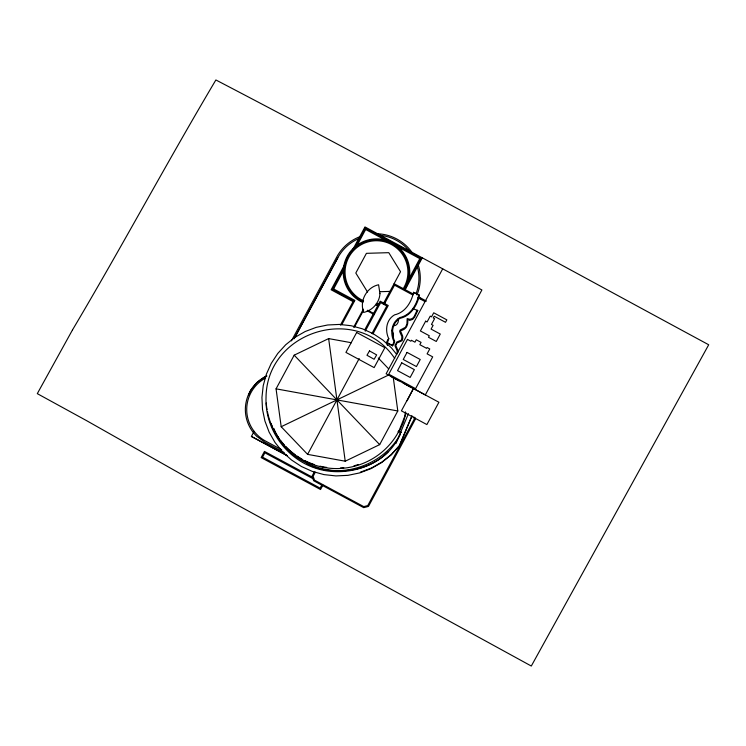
<?xml version="1.0" encoding="UTF-8"?>
<svg xmlns="http://www.w3.org/2000/svg" width="746" height="746" viewBox="0 0 746 746"><rect width="100%" height="100%" fill="white"/><g stroke="black" fill="none" stroke-linecap="round" stroke-linejoin="round"><path stroke-width="1.12" d="M405.479 411.867L404.798 416.324L398.774 431.449A70.283 70.283 0 0 1 377.746 455.358A70.954 70.954 0 0 1 349.389 467.388A70.283 70.283 0 0 1 303.174 460.133A70.283 70.283 0 0 1 279.274 439.105A70.954 70.954 0 0 1 267.45 411.82M413.545 292.357C411.41 302.307 405.199 312.509 394.625 314.831C386.223 319.577 384.805 330.45 388.703 338.572L388.088 341.081L386.857 342.535L392.545 345.827L393.925 344.195L394.653 341.23C390.941 333.443 391.883 322.943 400.07 318.337C410.869 315.912 417.228 305.44 419.429 295.257L413.545 292.357L419.429 295.257M418.702 295.118C416.566 305.067 410.347 315.269 399.781 317.582C391.38 322.337 389.962 333.201 393.86 341.323L393.245 343.831L392.014 345.295L386.857 342.535M405.992 412.846L403.381 422.348L399.157 431.822L400.994 432.624M393.067 337.005L393.412 333.695L391.958 330.189M395.921 443.544L408.444 413.648M400.807 432.251C388.769 465.597 345.538 479.24 313.758 467.574C285.009 457.466 264.877 428.045 266.033 397.581C266.481 331.028 357.558 302.867 394.746 358.462M411.923 415.783L399.175 446.052L391.016 455.032L381.57 462.613L371.07 468.609L359.768 472.889L347.962 475.342L335.933 475.92L323.969 474.605L312.369 471.435L301.431 466.502L291.406 459.928L282.548 451.871L275.06 442.546L269.138 432.167L264.923 421.014L262.499 409.349L261.939 397.459L263.235 385.635L266.378 374.184L271.255 363.377L277.754 353.483L285.709 344.745L294.931 337.36L305.179 331.522L316.192 327.363L327.718 324.976L339.449 324.426L351.114 325.722L362.416 328.818L373.084 333.639L382.847 340.055L391.482 347.925L396.779 354.546M411.923 416.203L399.604 445.437L391.445 454.426L382.027 461.988L371.573 467.956L360.346 472.209M248.455 395.305L250.6 390.335L256.838 382.577M397.217 353.464L397.096 350.751L395.007 345.78L396.685 342.097L401.562 339.999L401.907 336.688L399.67 331.56L400.136 330.077L405.582 327.252L406.943 323.755L407.176 318.607L409.974 319.307L412.557 318.393L414.235 316.36L417.107 310.187L417.741 310.532L414.776 316.891L412.762 319.335L409.722 320.407L407.605 319.465C408.677 324.706 406.094 330.03 400.397 330.609L402.681 336.12L402.812 338.199L402.113 340.708L396.891 343.029L395.781 345.622L397.87 350.163L397.972 352.336M294.95 337.285L337.845 257.78A43.119 43.119 0 0 1 359.143 238.431M393.291 377.663L397.795 410.962L379.667 444.625L345.221 461.205L307.604 454.37L281.186 426.731L276.067 388.843L294.185 355.171L328.641 338.591L351.441 342.74M287.107 455.703L251.393 436.447L254.125 431.365M345.864 262.415L331.131 289.784L353.063 301.598L340.4 325.097M351.319 252.279L364.971 226.933L481.888 289.961L425.313 394.932L386.139 373.783L442.714 268.802M354.378 301.319L332.306 289.439L344.41 266.947M354.313 248.549L365.326 228.108L421.126 258.163L405.47 287.238M332.306 289.439L333.639 288.963L344.13 269.483M356.28 246.917L365.661 229.479L365.326 228.108M341.761 324.762L354.882 300.405L333.639 288.963M353.585 327.289L363.33 309.18M354.527 327.093L363.638 310.168M364.822 329.685L380.171 301.17L388.246 305.515L372.888 334.031M365.223 331.205L380.609 302.624L386.792 305.953L371.946 333.509M383.603 303.202L400.537 271.703L388.778 252.67L366.417 253.332L355.805 273.027L367.564 292.068M384.143 304.471L394.541 285.159L412.808 294.996M307.604 454.37L359.19 358.556M406.803 282.762L419.793 258.629L421.126 258.163M405.153 289.653L422.301 257.808M314.262 472.022L312.08 476.088L313.684 480.76L363.694 507.644L368.477 506.413L415.41 419.112L414.767 417.247M315.353 472.153L313.161 476.228L314.504 480.135L363.768 506.618L367.769 505.583L414.338 418.972L413.666 417.023M322.002 484.639L320.127 488.126L262.545 457.167L264.886 452.813L313.376 478.885M322.915 485.114L320.547 489.525L261.147 457.587L264.466 451.414L312.602 477.291M291.453 340.847L336.707 257.044A44.452 44.452 0 0 1 359.703 236.762M294.111 338.759L337.845 257.78M400.509 434.06C383.808 464.376 344.344 478.652 312.052 466.297M397.991 431.803L398.942 430.815M388.61 451.433C355.18 485.245 291.154 472.992 273.81 428.381M256.95 382.493L264.979 376.721L266.956 375.984M251.393 436.447L287.275 455.592M281.195 426.721L388.535 375.061M388.946 338.805L387.901 339.355L386.512 342.787L387.51 345.463M393.869 325.788C397.413 325.564 398.97 321.657 398.271 318.589M379.863 291.705L389.925 291.406M276.076 388.843L397.786 410.962M412.864 308.685L417.741 310.532M399.324 431.458L401.413 432.382M306.886 463.919L309.991 465.345M365.661 229.479L419.793 258.629M394.102 283.704L413.312 294.045M419.373 297.309L426.451 301.123M417.891 297.738L424.996 301.561M367.685 310.224L374.361 313.824M367.2 310.802L374.259 314.607M405.787 384.404L438.909 402.253L426.889 424.577L401.404 410.85L413.424 388.526L407.157 400.733M281.727 449.773L265.529 441.045A35.761 35.761 0 0 1 265.707 377.97M284.142 452.598L264.811 442.191L256.801 436.363A37.123 37.123 0 0 1 265.072 376.767M390.96 376.525L399.091 380.908M403.232 383.136L411.363 387.519M418.431 297.253L421.359 298.932M392.014 345.295L392.545 345.827M378.269 357.996L388.675 368.888M294.194 355.18L379.667 444.616M328.641 338.591L345.221 461.196M363.171 301.71A32.404 32.404 0 0 1 347.431 257.818A32.404 32.404 0 0 1 391.846 243.625A32.404 32.404 0 0 1 404.463 288.515M379.686 304.415A32.404 32.404 0 0 1 376.32 304.573M363.572 300.825A31.435 31.435 0 0 1 348.298 258.247A31.435 31.435 0 0 1 391.38 244.483A31.435 31.435 0 0 1 403.623 288.021M385.011 302.419A31.435 31.435 0 0 1 382.875 302.941M379.593 303.445A31.435 31.435 0 0 1 376.32 303.594M362.817 302.503A33.281 33.281 0 0 1 346.648 257.435A33.281 33.281 0 0 1 392.256 242.86A33.281 33.281 0 0 1 405.218 288.954M378.614 305.375A33.281 33.281 0 0 1 376.31 305.44M267.049 409.657A70.283 70.283 0 0 1 266.247 403.026M358.341 464.506A69.928 69.928 0 0 1 353.968 465.802M343.813 467.667A69.928 69.928 0 0 1 340.418 467.956M326.701 467.425A69.928 69.928 0 0 1 319.987 466.166M314.476 464.609A69.928 69.928 0 0 1 304.955 460.692M301.944 459.088A69.928 69.928 0 0 1 297.057 456.067M295.174 454.743A69.928 69.928 0 0 1 285.727 446.5M284.17 444.812A69.928 69.928 0 0 1 280.515 440.382M279.163 438.536A69.928 69.928 0 0 1 273.353 428.717M272.383 426.628A69.928 69.928 0 0 1 271.059 423.458M418.403 265.389A44.452 44.452 0 0 1 416.977 294.987M377.98 233.787A44.452 44.452 0 0 1 411.68 251.906M417.434 266.872A43.119 43.119 0 0 1 416.137 293.495M380.18 235.298A43.119 43.119 0 0 1 409.918 251.794M379.947 293.663C379.481 302.708 372.431 310.467 363.703 312.425C359.171 301.02 366.575 287.266 378.595 284.767L379.947 293.663M356.663 332.492L345.93 352.41L374.138 367.601L384.861 347.683L356.663 332.492M407.484 339.402L388.75 374.203L415.587 388.657L432.699 356.868L427.104 353.856L429.752 348.932L427.076 347.496L426.619 348.345L419.83 344.689L421.08 342.377L416.259 339.775L414.962 342.181L411.41 340.269L410.887 341.23L407.484 339.402M407.046 352.401L403.241 359.469L416.427 366.566L420.231 359.497L407.046 352.401M401.74 362.845L397.543 370.631L410.16 377.42L414.356 369.634L401.74 362.845M425.649 321.181L420.39 330.963L429.295 335.756L428.484 337.267L436.279 341.463L440.271 334.049L431.085 329.098L433.109 325.34L431.468 324.454L434.592 318.663L433.277 317.955L434.209 316.229L445.511 322.309L446.835 319.866L433.715 312.798L431.533 316.845L430.228 316.136L427.094 321.955L425.649 321.181M72.483 329.928L37.3 393.646L86.564 420.641L183.544 475.51L531.301 666.038L708.7 344.764C544.617 256.13 381.234 166.209 215.883 79.962C166.843 162.581 121.533 247.308 72.483 329.928M369.494 350.909L366.967 355.264L374.128 359.264L376.665 354.91L369.494 350.909"/></g></svg>
